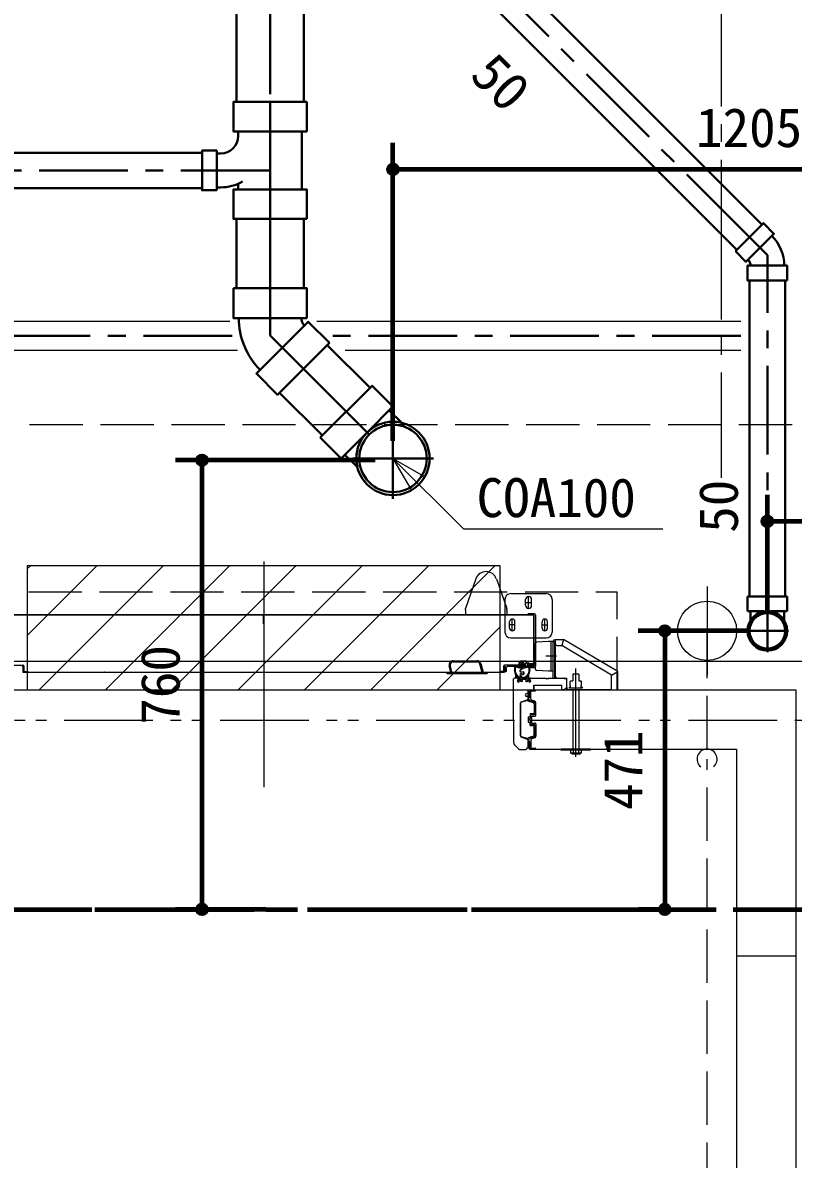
# Model space of a CAD drawing. Units: millimetres at full size, sheet at 1:30. Extents: x -16828 to 149130, y 47892 to 100313.
# Drawn here: x 4353 to 5657, y 55078 to 57000 of the extents above; entities that cross this region are included whole.
import ezdxf
from ezdxf.enums import TextEntityAlignment as Align

# ---------------------------------------------------------------- set-up
doc = ezdxf.new("R2010")
doc.units = ezdxf.units.MM
doc.header["$LTSCALE"] = 30
doc.header["$PDMODE"] = 32
doc.header["$PDSIZE"] = 15
for name, pattern in [('CHAIN1', [8, 5, -1, 1, -1]), ('CHAIN2', [12, 9, -1, 1, -1]), ('DASHED3', [4, 3, -1]), ('DOUBLE_CHAIN1', [8.8, 5, -1, 0.6, -0.6, 0.6, -1]), ('LONG_CHAIN', [21, 18, -1, 1, -1])]:
    doc.linetypes.add(name, pattern=pattern)
for name, color, linetype, lineweight in [('0-0', 7, 'CHAIN2', 15), ('0-1', 7, 'Continuous', 15), ('2-0_通芯', 7, 'DOUBLE_CHAIN1', 15), ('2-2_間仕切り芯', 7, 'DOUBLE_CHAIN1', 15), ('3-1_AIHO57-排水立上げ', 7, 'Continuous', 15), ('3-2_AIHO56-排水接続', 7, 'Continuous', 15), ('3-4_AIHO30-厨房機器', 7, 'Continuous', 15), ('4-2_AIHO20-排水溝', 7, 'Continuous', 15), ('9-6_無題7', 7, 'Continuous', 15), ('9-9_配管－汚水１：硬質塩ビ管（ＤＶ）', 2, 'Continuous', 30), ('9-B_配管－給湯１２：ＨＴＬＰ（ＵＸ）', 3, 'Continuous', 20), ('9-E_配管－給湯１：ＣＵＰ(Ｍ)', 1, 'Continuous', 60)]:
    doc.layers.add(name, color=color, linetype=linetype, lineweight=lineweight)
doc.styles.add('ＭＳ ゴシック', font='')
doc.styles.get('ＭＳ ゴシック').set_extended_font_data('MS Gothic')

msp = doc.modelspace()

# ---------------------------------------------------------------- linework, layer by layer
at = {"layer": '0-0'}
msp.add_line((5534.96, 58208.57), (5534.96, 56230.33), dxfattribs=at)
at = {"layer": '0-0', "color": 1, "lineweight": 60}
msp.add_line((-9565.04, 55500.86), (35684.96, 55500.86), dxfattribs=at)
at = {"layer": '0-1', "linetype": 'DASHED3'}
msp.add_line((284.96, 56320.86), (6009.96, 56320.86), dxfattribs=at)
at = {"layer": '0-1'}
msp.add_line((284.96, 55920.86), (5909.96, 55920.86), dxfattribs=at)
at = {"layer": '2-0_通芯', "color": 1, "lineweight": 60}
msp.add_line((-10727.74, 55500.86), (35684.96, 55500.86), dxfattribs=at)
at = {"layer": '2-2_間仕切り芯'}
msp.add_line((-1120.67, 55820.86), (7031.69, 55820.86), dxfattribs=at)
at = {"layer": '3-1_AIHO57-排水立上げ', "linetype": 'DASHED3'}
msp.add_lwpolyline([(5928.76, 54896.86), (5510.96, 54896.86), (5510.96, 55754.86)], dxfattribs=at)
at = {"layer": '3-1_AIHO57-排水立上げ'}
msp.add_arc((5510.96, 55754.86), 17, 309.17617, 230.82383, dxfattribs=at)
at = {"layer": '3-2_AIHO56-排水接続'}
for p, q in [((5510.96, 56046.86), (5510.96, 55896.86)), ((5435.96, 55971.86), (5585.96, 55971.86))]:
    msp.add_line(p, q, dxfattribs=at)
at = {"layer": '3-2_AIHO56-排水接続', "linetype": 'DASHED3'}
msp.add_line((5510.96, 55771.86), (5510.96, 55971.86), dxfattribs=at)
at = {"layer": '3-2_AIHO56-排水接続'}
msp.add_circle((5510.96, 55971.86), 50, dxfattribs=at)
at = {"layer": '3-4_AIHO30-厨房機器'}
for p, q in [((4360.96, 56076.52), (4366.3, 56081.86)), ((4360.96, 55964.27), (4478.55, 56081.86)), ((4380.8, 55871.86), (4590.8, 56081.86)), ((4493.06, 55871.86), (4703.06, 56081.86)), ((4605.31, 55871.86), (4815.31, 56081.86)), ((4717.56, 55871.86), (4927.56, 56081.86)), ((4829.81, 55871.86), (5039.81, 56081.86)), ((4942.07, 55871.86), (5152.07, 56081.86)), ((5119.97, 56059.84), (5102.46, 56009.38)), ((5154.45, 56059.84), (5171.96, 56009.38)), ((5168.96, 56024.86), (5168.96, 55969.86)), ((5178.96, 56034.86), (5238.96, 56034.86)), ((5203.71, 56015.11), (5203.71, 56024.61)), ((5208.96, 56009.86), (5208.96, 56029.86)), ((5214.21, 56015.11), (5214.21, 56024.61)), ((5248.96, 56024.86), (5248.96, 55969.86)), ((5102.21, 56007.33), (5102.21, 55999.86)), ((5172.21, 56007.33), (5172.21, 55999.86)), ((5172.21, 56007.3), (5172.21, 56005.86)), ((5208.46, 55998.86), (5208.46, 56000.86)), ((5218.46, 56000.86), (5208.46, 56000.86)), ((4760.96, 55998.86), (4303.46, 55998.86)), ((4760.56, 55998.46), (4303.86, 55998.46)), ((4760.56, 55983.86), (4760.56, 55998.46)), ((4760.96, 55983.86), (4760.56, 55983.86)), ((4760.96, 55983.86), (4760.96, 55998.86)), ((5218.46, 55998.86), (4760.96, 55998.86)), ((4761.36, 55998.46), (4761.36, 55983.86)), ((5218.06, 55998.46), (4761.36, 55998.46)), ((5176.96, 55976.36), (5176.96, 55987.36)), ((5185.96, 55976.36), (5185.96, 55987.36)), ((5218.06, 55914.26), (5218.06, 55998.46)), ((5218.46, 55913.86), (5218.46, 55998.86)), ((5218.46, 55913.86), (5218.46, 55998.86)), ((5218.46, 55911.86), (5218.46, 55998.86)), ((5220.46, 55998.86), (5220.46, 55911.86)), ((5231.96, 55976.36), (5231.96, 55987.36)), ((5240.96, 55976.36), (5240.96, 55987.36)), ((5054.32, 55871.86), (5160.96, 55978.5)), ((5178.96, 55959.86), (5238.96, 55959.86)), ((5220.46, 55906.91), (5220.46, 55950.81)), ((5242.46, 55953.86), (5222.36, 55952.81)), ((5250.46, 55953.86), (5242.46, 55953.86)), ((5247.46, 55903.86), (5247.46, 55953.86)), ((5250.46, 55891.86), (5250.46, 55953.86)), ((5250.69, 55953.86), (5254.46, 55953.86)), ((5253.46, 55956.86), (5254.46, 55956.86)), ((5254.46, 55894.86), (5254.46, 55949.86)), ((5257.46, 55946.86), (5265.36, 55946.86)), ((5268.22, 55957.36), (5265.36, 55946.86)), ((5349.46, 55897.16), (5265.36, 55946.86)), ((5359.96, 55903.15), (5268.22, 55957.36)), ((4330.46, 55913.86), (4353.86, 55913.86)), ((4353.46, 55909.86), (4353.46, 55901.86)), ((4353.86, 55903.86), (4353.86, 55911.11)), ((4355.36, 55912.36), (4355.36, 55904.36)), ((5077.31, 55901.86), (5074.62, 55912.67)), ((5079.25, 55902.34), (5076.56, 55913.15)), ((5081.41, 55921.36), (5121.71, 55921.36)), ((5081.41, 55919.36), (5121.71, 55919.36)), ((5130.38, 55901.34), (5126.54, 55915.65)), ((5128.31, 55916.77), (5132.31, 55901.86)), ((5166.56, 55912.36), (5166.56, 55904.36)), ((5191.46, 55913.86), (5168.06, 55913.86)), ((5168.06, 55903.86), (5168.06, 55911.11)), ((5168.06, 55909.86), (5168.06, 55902.26)), ((5168.06, 55909.86), (5168.46, 55909.86)), ((5168.46, 55909.86), (5168.46, 55901.86)), ((5169.56, 55911.11), (5169.56, 55902.86)), ((5171.56, 55903.86), (5171.56, 55909.86)), ((5173.56, 55911.86), (5195.06, 55911.86)), ((5185.06, 55904.86), (5185.06, 55905.76)), ((5186.05, 55905.84), (5186.04, 55904.52)), ((5186.59, 55912.36), (5189.16, 55911.87)), ((5196.06, 55908.06), (5186.93, 55910.67)), ((5189.16, 55911.87), (5189.48, 55912.22)), ((5189.48, 55912.22), (5189.54, 55911.75)), ((5189.54, 55911.75), (5191.62, 55911.36)), ((5191.62, 55911.36), (5191.94, 55911.71)), ((5191.94, 55911.71), (5192, 55911.24)), ((5192, 55911.24), (5195.06, 55910.66)), ((5192.46, 55917.36), (5192.46, 55914.86)), ((5194.46, 55913.06), (5194.46, 55916.36)), ((5194.46, 55913.76), (5197.66, 55916.34)), ((5195.81, 55913.06), (5194.46, 55913.06)), ((5195.06, 55910.66), (5195.71, 55913.06)), ((5195.1, 55905.88), (5197.67, 55908.06)), ((5198.45, 55908.06), (5195.43, 55905.49)), ((5205.66, 55920.36), (5195.46, 55920.36)), ((5197.66, 55916.34), (5195.47, 55918.1)), ((5195.81, 55912.61), (5195.81, 55913.06)), ((5196.01, 55918.31), (5201.66, 55913.76)), ((5197.67, 55908.06), (5196.06, 55908.06)), ((5196.46, 55918.36), (5199.66, 55918.36)), ((5197.75, 55914.74), (5196.71, 55913.9)), ((5196.71, 55913.9), (5196.71, 55910.56)), ((5197.21, 55910.06), (5198.91, 55910.06)), ((5199.41, 55913.9), (5198.37, 55914.74)), ((5198.45, 55908.06), (5200.06, 55908.06)), ((5199.41, 55910.56), (5199.41, 55913.9)), ((5209.19, 55910.67), (5200.06, 55908.06)), ((5200.31, 55913.06), (5200.31, 55912.61)), ((5201.66, 55913.06), (5200.31, 55913.06)), ((5200.41, 55913.06), (5201.06, 55910.66)), ((5201.06, 55911.86), (5203.66, 55911.86)), ((5201.06, 55910.66), (5204.12, 55911.24)), ((5201.66, 55916.36), (5201.66, 55913.06)), ((5203.66, 55911.86), (5203.66, 55916.86)), ((5204.12, 55911.24), (5204.18, 55911.71)), ((5204.18, 55911.71), (5204.5, 55911.36)), ((5204.5, 55911.36), (5206.58, 55911.75)), ((5205.86, 55913.06), (5205.86, 55911.86)), ((5206.66, 55913.06), (5205.86, 55913.06)), ((5205.86, 55911.86), (5217.56, 55911.86)), ((5206.58, 55911.75), (5206.64, 55912.22)), ((5206.64, 55912.22), (5206.96, 55911.87)), ((5206.66, 55916.86), (5206.66, 55913.06)), ((5206.96, 55911.87), (5209.53, 55912.36)), ((5208.46, 55911.86), (5208.46, 55909.86)), ((5208.46, 55909.86), (5218.46, 55909.86)), ((5218.46, 55913.86), (5208.6, 55913.86)), ((5208.66, 55916.86), (5208.66, 55917.36)), ((5208.86, 55913.86), (5208.86, 55914.21)), ((5208.94, 55914.26), (5218.06, 55914.26)), ((5209.31, 55914.36), (5216.56, 55914.36)), ((5217.56, 55912.86), (5209.31, 55912.86)), ((5216.06, 55915.86), (5209.66, 55915.86)), ((5210.08, 55904.52), (5210.07, 55905.84)), ((5210.46, 55913.86), (5210.46, 55914.26)), ((5211.06, 55905.76), (5211.06, 55904.86)), ((5216.46, 55914.26), (5216.46, 55914.36)), ((5217.06, 55919.86), (5217.06, 55916.86)), ((5218.06, 55919.86), (5217.06, 55919.86)), ((5218.06, 55915.86), (5218.06, 55919.86)), ((4353.46, 55901.86), (5168.46, 55901.86)), ((4353.86, 55902.26), (5168.06, 55902.26)), ((4353.96, 55902.26), (4354.41, 55902.71)), ((4361.86, 55902.36), (4355.36, 55902.36)), ((4356.36, 55903.36), (4361.86, 55903.36)), ((4361.86, 55903.36), (4361.86, 55902.36)), ((4491.37, 55902.26), (4490.97, 55901.86)), ((5070.05, 55900.97), (5069.81, 55901.86)), ((5071.5, 55899.86), (5138.31, 55899.86)), ((5077.21, 55902.26), (5077.21, 55901.86)), ((5132.31, 55901.86), (5132.31, 55902.26)), ((5139.81, 55901.36), (5139.81, 55901.86)), ((5160.06, 55903.36), (5160.06, 55902.36)), ((5165.56, 55903.36), (5160.06, 55903.36)), ((5160.06, 55902.36), (5166.56, 55902.36)), ((5167.51, 55902.71), (5167.96, 55902.26)), ((5169.56, 55902.86), (5170.56, 55902.86)), ((5183.46, 55822.09), (5183.46, 55890.36)), ((5190.61, 55891.86), (5184.96, 55891.86)), ((5187.49, 55893.66), (5187.24, 55897.66)), ((5187.49, 55891.86), (5187.49, 55893.66)), ((5188.16, 55896.43), (5187.99, 55893.66)), ((5187.99, 55893.66), (5187.99, 55891.86)), ((5190.41, 55886.86), (5190.41, 55887.34)), ((5190.96, 55888), (5190.96, 55888.14)), ((5191.15, 55886.63), (5190.96, 55888.1)), ((5191.17, 55888.47), (5191.05, 55888.35)), ((5191.11, 55888.86), (5191.11, 55891.36)), ((5191.26, 55888.69), (5191.26, 55891.26)), ((5196.26, 55891.76), (5191.76, 55891.76)), ((5191.91, 55885.36), (5192.66, 55885.36)), ((5192.11, 55885.76), (5192.26, 55885.76)), ((5192.26, 55885.76), (5192.26, 55889.86)), ((5193.16, 55885.86), (5193.16, 55889.36)), ((5193.66, 55889.86), (5194.46, 55889.86)), ((5197.71, 55892.84), (5194.92, 55895.82)), ((5194.96, 55889.36), (5194.96, 55887.86)), ((5195.28, 55896.16), (5198.4, 55892.84)), ((5197.31, 55889.16), (5195.61, 55889.16)), ((5196.46, 55891.56), (5196.26, 55891.76)), ((5199.56, 55901.91), (5196.3, 55901.91)), ((5196.46, 55891.56), (5196.66, 55891.76)), ((5198.21, 55886.36), (5196.46, 55886.36)), ((5196.56, 55902.41), (5199.56, 55902.41)), ((5201.26, 55891.76), (5196.66, 55891.76)), ((5197.54, 55898.81), (5198.3, 55898.3)), ((5197.61, 55889.46), (5197.61, 55889.86)), ((5205.31, 55889.86), (5197.61, 55889.86)), ((5198.58, 55898.71), (5197.82, 55899.22)), ((5197.96, 55888.16), (5197.96, 55889.36)), ((5204.46, 55889.86), (5198.46, 55889.86)), ((5201.46, 55891.56), (5201.26, 55891.76)), ((5201.46, 55891.56), (5201.66, 55891.76)), ((5201.66, 55891.76), (5206.26, 55891.76)), ((5204.71, 55886.36), (5206.46, 55886.36)), ((5204.96, 55888.16), (5204.96, 55889.36)), ((5205.31, 55889.46), (5205.31, 55889.86)), ((5205.61, 55889.16), (5207.31, 55889.16)), ((5206.46, 55891.56), (5206.26, 55891.76)), ((5206.46, 55891.56), (5206.66, 55891.76)), ((5206.66, 55891.76), (5211.16, 55891.76)), ((5207.61, 55889.46), (5207.61, 55889.86)), ((5210.66, 55889.86), (5207.61, 55889.86)), ((5208.13, 55893.66), (5207.96, 55896.43)), ((5207.96, 55889.36), (5207.96, 55887.86)), ((5208.13, 55891.86), (5208.13, 55893.66)), ((5209.26, 55889.86), (5208.46, 55889.86)), ((5208.88, 55897.66), (5208.63, 55893.66)), ((5208.63, 55893.66), (5208.63, 55891.86)), ((5209.76, 55885.86), (5209.76, 55889.36)), ((5211.01, 55885.36), (5210.26, 55885.36)), ((5210.66, 55885.77), (5210.66, 55889.86)), ((5210.78, 55885.76), (5210.66, 55885.76)), ((5211.66, 55888.69), (5211.66, 55891.26)), ((5211.75, 55888.47), (5211.87, 55888.35)), ((5211.77, 55886.63), (5211.96, 55888.1)), ((5211.81, 55888.86), (5211.81, 55891.36)), ((5211.96, 55888), (5211.96, 55888.14)), ((5212.31, 55891.86), (5238.76, 55891.86)), ((5212.51, 55887.34), (5212.51, 55886.86)), ((5238.96, 55891.66), (5238.96, 55891.06)), ((5242.76, 55890.86), (5239.16, 55890.86)), ((5242.96, 55891.66), (5242.96, 55891.06)), ((5243.16, 55891.86), (5268.76, 55891.86)), ((5250.46, 55891.86), (5273.46, 55891.86)), ((5268.96, 55891.06), (5268.96, 55891.66)), ((5271.46, 55890.86), (5269.16, 55890.86)), ((5273.46, 55871.86), (5273.46, 55891.86)), ((5273.46, 55875.86), (5273.46, 55888.86)), ((5349.46, 55897.16), (5359.96, 55903.15)), ((5349.46, 55871.86), (5349.46, 55897.16)), ((5359.96, 55871.86), (5359.96, 55903.15)), ((5208.46, 55865.86), (5205.96, 55865.86)), ((5208.46, 55871.86), (5216.96, 55871.86)), ((5208.46, 55865.86), (5208.46, 55871.86)), ((5208.46, 55865.86), (5208.46, 55871.86)), ((5209.46, 55859.66), (5209.46, 55868.66)), ((5210.46, 55871.86), (5210.46, 55863.86)), ((5210.46, 55871.86), (5420.96, 55871.86)), ((5210.86, 55863.86), (5210.86, 55871.46)), ((5210.96, 55868.66), (5210.96, 55859.66)), ((5212.96, 55856.54), (5212.96, 55868.66)), ((5213.46, 55871.16), (5220.96, 55871.16)), ((5214.46, 55870.16), (5219.96, 55870.16)), ((5217.96, 55879.86), (5217.96, 55872.86)), ((5217.96, 55872.86), (5217.96, 55879.86)), ((5269.46, 55871.86), (5265.96, 55871.86)), ((5276.46, 55872.86), (5349.46, 55872.86)), ((5283.96, 55871.86), (5283.96, 55771.86)), ((5293.96, 55871.86), (5293.96, 55771.86)), ((5195.46, 55822.09), (5195.46, 55849.94)), ((5195.46, 55849.94), (5195.46, 55822.36)), ((5195.46, 55794.39), (5195.46, 55849.33)), ((5196.81, 55851.83), (5208.46, 55855.86)), ((5196.81, 55851.83), (5208.46, 55855.86)), ((5207.2, 55854.02), (5196.94, 55851.26)), ((5208.46, 55860.86), (5205.96, 55860.86)), ((5208.46, 55860.86), (5208.46, 55855.86)), ((5208.46, 55855.86), (5208.46, 55860.86)), ((5208.46, 55853.06), (5208.46, 55852.86)), ((5217.08, 55850.06), (5208.46, 55852.86)), ((5210.46, 55859.16), (5209.96, 55859.16)), ((5210.46, 55863.86), (5210.86, 55863.86)), ((5218.14, 55851.34), (5211.75, 55853.66)), ((5219.28, 55852.84), (5214.28, 55854.66)), ((5218.46, 55848.16), (5218.46, 55832.86)), ((5219.46, 55831.29), (5219.46, 55849.46)), ((5221.26, 55828.86), (5221.26, 55850.02)), ((5211.46, 55831.86), (5217.46, 55831.86)), ((5211.46, 55831.86), (5211.46, 55827.36)), ((5212.46, 55823.32), (5212.46, 55828.93)), ((5213.39, 55829.93), (5218.53, 55830.29)), ((5214.46, 55827.86), (5220.26, 55827.86)), ((5214.46, 55815.86), (5214.46, 55827.86)), ((5183.86, 55821.86), (5183.46, 55822.09)), ((5183.86, 55821.86), (5183.46, 55821.63)), ((5183.46, 55821.63), (5183.46, 55782.93)), ((5195.06, 55821.86), (5195.46, 55822.09)), ((5195.06, 55821.86), (5195.46, 55821.63)), ((5195.46, 55821.63), (5195.46, 55793.78)), ((5195.46, 55821.36), (5195.46, 55793.78)), ((5208.46, 55826.36), (5210.46, 55826.36)), ((5208.46, 55826.36), (5208.46, 55817.36)), ((5208.46, 55817.36), (5210.46, 55817.36)), ((5212, 55822.83), (5209.15, 55822.61)), ((5212, 55820.9), (5209.15, 55821.11)), ((5211.46, 55811.86), (5211.46, 55816.36)), ((5211.46, 55811.86), (5217.46, 55811.86)), ((5212.46, 55820.4), (5212.46, 55814.79)), ((5213.39, 55813.79), (5218.53, 55813.43)), ((5214.46, 55815.86), (5220.26, 55815.86)), ((5218.46, 55795.56), (5218.46, 55810.86)), ((5219.46, 55812.43), (5219.46, 55794.26)), ((5221.26, 55814.86), (5221.26, 55793.7)), ((5208.46, 55787.86), (5196.81, 55791.89)), ((5196.81, 55791.89), (5208.46, 55787.86)), ((5207.2, 55789.7), (5196.94, 55792.46)), ((5217.08, 55793.66), (5208.46, 55790.86)), ((5208.46, 55790.67), (5208.46, 55790.86)), ((5218.14, 55792.38), (5211.75, 55790.06)), ((5219.28, 55790.88), (5214.28, 55789.06)), ((5184.92, 55779.4), (5193.17, 55771.15)), ((5204.46, 55770.86), (5193.87, 55770.86)), ((5208.46, 55774.86), (5208.46, 55787.86)), ((5209.46, 55784.06), (5209.46, 55775.06)), ((5210.46, 55784.56), (5209.96, 55784.56)), ((5210.46, 55779.86), (5210.86, 55779.86)), ((5210.46, 55771.86), (5210.46, 55779.86)), ((5210.86, 55779.86), (5210.86, 55772.26)), ((5210.96, 55775.06), (5210.96, 55784.06)), ((5212.96, 55787.18), (5212.96, 55775.06)), ((5213.46, 55772.56), (5220.96, 55772.56)), ((5214.46, 55773.56), (5219.96, 55773.56)), ((5313.96, 55771.86), (5263.96, 55771.86)), ((5263.96, 55769.86), (5263.96, 55771.86)), ((5313.96, 55769.86), (5263.96, 55769.86)), ((5279.72, 55769.86), (5279.72, 55765.51)), ((5284.34, 55769.86), (5284.34, 55765.51)), ((5293.58, 55769.86), (5293.58, 55765.51)), ((5298.2, 55769.86), (5298.2, 55765.51)), ((5313.96, 55769.86), (5313.96, 55771.86)), ((5294.65, 55763.46), (5298.2, 55765.51)), ((5660.96, 55421.86), (5560.96, 55421.86))]:
    msp.add_line(p, q, dxfattribs=at)
at = {"layer": '3-4_AIHO30-厨房機器', "linetype": 'LONG_CHAIN'}
for p, q in [((4760.96, 56089.13), (4760.96, 55707.28)), ((5203.71, 56019.86), (5214.21, 56019.86)), ((5185.96, 55981.86), (5176.96, 55981.86)), ((5181.46, 55971.86), (5181.46, 55991.86)), ((5231.96, 55981.86), (5240.96, 55981.86)), ((5236.46, 55971.86), (5236.46, 55991.86)), ((5256.38, 55928.86), (5238.02, 55928.86)), ((5288.96, 55758.61), (5288.96, 55908.06))]:
    msp.add_line(p, q, dxfattribs=at)
at = {"layer": '3-4_AIHO30-厨房機器', "linetype": 'DASHED3'}
for p, q in [((3282.96, 56037.76), (5358.96, 56037.76)), ((5358.96, 55871.86), (5358.96, 56037.76)), ((5253.46, 55891.86), (5253.46, 55953.86)), ((5280.71, 55887.36), (5283.96, 55887.36)), ((5283.96, 55898.86), (5283.96, 55887.36)), ((5293.96, 55898.86), (5283.96, 55898.86)), ((5293.96, 55898.86), (5293.96, 55887.36)), ((5293.96, 55887.36), (5297.21, 55887.36)), ((3282.96, 55871.86), (5358.96, 55871.86)), ((5278.46, 55874.86), (5278.46, 55876.86)), ((5279.76, 55876.86), (5278.46, 55876.86)), ((5299.46, 55874.86), (5278.46, 55874.86)), ((5279.14, 55879.36), (5279.76, 55879.36)), ((5279.76, 55876.86), (5279.76, 55879.36)), ((5298.16, 55876.86), (5298.16, 55879.36)), ((5298.16, 55879.36), (5298.77, 55879.36)), ((5299.46, 55876.86), (5298.16, 55876.86)), ((5299.46, 55876.86), (5299.46, 55874.86))]:
    msp.add_line(p, q, dxfattribs=at)
msp.add_lwpolyline([(4360.96, 55871.86), (5160.96, 55871.86), (5160.96, 56081.86), (4360.96, 56081.86)], close=True, dxfattribs=at)
at = {"layer": '3-4_AIHO30-厨房機器'}
for points in [[(5102.21, 56006.97), (5102.21, 56007.25), (5102.23, 56007.63), (5102.26, 56008.06), (5102.3, 56008.45), (5102.36, 56008.89), (5102.46, 56009.38)], [(5172.21, 56006.97), (5172.21, 56007.25), (5172.19, 56007.63), (5172.16, 56008.06), (5172.12, 56008.45), (5172.06, 56008.89), (5171.96, 56009.38)], [(4761.36, 55983.86), (4760.96, 55983.86), (4760.96, 55998.86)], [(5254.46, 55949.86), (5254.46, 55957.36), (5268.22, 55957.36)], [(4353.46, 55909.86), (4353.86, 55909.86), (4353.86, 55902.26)], [(5250.46, 55903.86), (5242.46, 55903.86), (5222.36, 55904.91)], [(5195.31, 55889.46), (5195.31, 55889.86), (5192.26, 55889.86)], [(5208.46, 55858.36), (5208.46, 55869.16), (5208.96, 55869.16), (5209.46, 55868.66)], [(5217.96, 55879.86), (5264.96, 55879.86), (5264.96, 55872.86)], [(5210.46, 55771.86), (5560.96, 55771.86), (5560.96, 54946.86), (6340.96, 54946.86), (6340.96, 52946.86), (3260.96, 52946.86), (3260.96, 55771.86), (4311.46, 55771.86)], [(5208.46, 55785.36), (5208.46, 55774.56), (5208.96, 55774.56), (5209.46, 55775.06)], [(5294.65, 55763.46), (5283.27, 55763.46), (5279.72, 55765.51)], [(5284.34, 55765.51), (5284.06, 55765.36), (5283.66, 55765.16), (5283.32, 55765.03), (5283, 55764.93), (5282.68, 55764.86), (5282.35, 55764.81), (5282.03, 55764.8), (5281.71, 55764.81), (5281.38, 55764.86), (5281.06, 55764.93), (5280.74, 55765.03), (5280.4, 55765.16), (5280.01, 55765.36), (5279.72, 55765.51)], [(5293.58, 55765.51), (5293.01, 55765.36), (5292.21, 55765.16), (5291.53, 55765.03), (5290.9, 55764.93), (5290.26, 55764.86), (5289.61, 55764.81), (5288.96, 55764.8), (5288.31, 55764.81), (5287.66, 55764.86), (5287.02, 55764.93), (5286.38, 55765.03), (5285.71, 55765.16), (5284.91, 55765.36), (5284.34, 55765.51)], [(5298.2, 55765.51), (5297.91, 55765.36), (5297.51, 55765.16), (5297.18, 55765.03), (5296.86, 55764.93), (5296.54, 55764.86), (5296.21, 55764.81), (5295.89, 55764.8), (5295.56, 55764.81), (5295.23, 55764.86), (5294.92, 55764.93), (5294.6, 55765.03), (5294.26, 55765.16), (5293.86, 55765.36), (5293.58, 55765.51)]]:
    msp.add_lwpolyline(points, dxfattribs=at)
at = {"layer": '3-4_AIHO30-厨房機器', "linetype": 'DASHED3'}
for points in [[(5279.14, 55879.36), (5279.14, 55886.46), (5280.71, 55887.36)], [(5298.77, 55879.36), (5298.77, 55886.46), (5297.21, 55887.36)]]:
    msp.add_lwpolyline(points, dxfattribs=at)
at = {"layer": '3-4_AIHO30-厨房機器'}
msp.add_lwpolyline([(3160.96, 55871.86), (5660.96, 55871.86), (5660.96, 55046.86), (6440.96, 55046.86), (6440.96, 52846.86), (3160.96, 52846.86)], close=True, dxfattribs=at)
for centre, radius, start, end in [((5137.21, 56053.86), 18.25, 19.20443, 160.79409), ((5178.96, 56024.86), 10, 90, 180), ((5208.96, 56024.61), 5.25, 0, 180), ((5238.96, 56024.86), 10, 0, 90), ((5208.96, 56015.11), 5.25, 180, 0), ((5218.46, 55998.86), 2, 0, 90), ((5103.21, 55999.86), 1, 180, 270), ((5171.21, 55999.86), 1, 270, 0), ((5181.46, 55987.36), 4.5, 0, 180), ((5236.46, 55987.36), 4.5, 0, 180), ((5178.96, 55969.86), 10, 180, 270), ((5181.46, 55976.36), 4.5, 180, 0), ((5236.46, 55976.36), 4.5, 180, 0), ((5238.96, 55969.86), 10, 270, 0), ((5222.46, 55950.81), 2, 93, 180), ((5253.46, 55953.86), 3, 90, 180), ((5257.46, 55949.86), 3, 180, 270), ((4353.11, 55911.11), 0.75, 0, 180), ((4353.86, 55912.36), 1.5, 0, 90), ((4356.36, 55904.36), 1, 180, 270), ((5081.41, 55914.36), 7, 90, 194), ((5081.41, 55914.36), 5, 90, 194), ((5121.71, 55914.36), 7, 15, 89.99999), ((5121.71, 55914.36), 5, 14.99999, 89.99998), ((5165.56, 55904.36), 1, 270, 0), ((5168.06, 55912.36), 1.5, 90, 180), ((5168.81, 55911.11), 0.75, 0, 180), ((5173.56, 55909.86), 2, 90, 180), ((5200.06, 55905.76), 15, 153.89612, 180), ((5198.06, 55904.86), 13, 180, 213.64165), ((5198.06, 55904.86), 12.03, 181.60922, 268.34502), ((5200.06, 55905.76), 14.01, 159.50431, 179.67175), ((5191.46, 55914.86), 1, 270, 0), ((5195.46, 55917.36), 3, 90, 180), ((5196.56, 55904.16), 2.25, 130.36595, 270), ((5196.46, 55916.36), 2, 90, 180), ((5196.56, 55904.16), 1.75, 130.36595, 270), ((5195.06, 55912.61), 0.75, 270, 0), ((5197.21, 55910.56), 0.5, 180, 270), ((5198.06, 55914.35), 0.5, 51.14663, 128.85337), ((5198.06, 55904.86), 12.03, 271.61134, 0.32825), ((5198.91, 55910.56), 0.5, 270, 0), ((5199.66, 55916.36), 2, 0, 90), ((5201.06, 55912.61), 0.75, 180, 270), ((5205.16, 55916.86), 1.5, 0, 180), ((5205.66, 55917.36), 3, 0, 90), ((5209.31, 55913.61), 0.75, 90, 270), ((5209.66, 55916.86), 1, 180, 270), ((5198.06, 55904.86), 13, 326.35835, 0), ((5196.06, 55905.76), 14.01, 0.32825, 20.49569), ((5196.06, 55905.76), 15, 0, 26.10388), ((5216.06, 55916.86), 1, 270, 0), ((5216.56, 55915.86), 1.5, 270, 0), ((5217.56, 55912.36), 0.5, 270, 90), ((5218.46, 55911.86), 2, 270, 0), ((5222.46, 55906.91), 2, 180, 267), ((4355.36, 55903.86), 1.5, 180, 270), ((5071.5, 55901.36), 1.5, 194.99999, 269.99994), ((5077.31, 55901.86), 2, 270, 14), ((5132.31, 55901.86), 2, 195, 270), ((5138.31, 55901.36), 1.5, 270, 0), ((5166.56, 55903.86), 1.5, 270, 0), ((5170.56, 55903.86), 1, 270, 0), ((5184.96, 55890.36), 1.5, 90, 180), ((5184.96, 55890.36), 1.5, 90, 180), ((5198.06, 55904.86), 13, 220.40494, 319.59506), ((5191.41, 55887.34), 1, 130.5416, 180), ((5191.91, 55886.86), 1.5, 180, 270), ((5190.61, 55891.36), 0.5, 0, 90), ((5190.11, 55888.86), 1, 310.5416, 0), ((5191.26, 55888.14), 0.3, 135, 187.25449), ((5192.14, 55886.76), 1, 187.25449, 270), ((5190.96, 55888.69), 0.3, 315, 0), ((5191.76, 55891.26), 0.5, 90, 180), ((5192.66, 55885.86), 0.5, 270, 0), ((5193.66, 55889.36), 0.5, 90, 180), ((5196.56, 55897.36), 2.25, 55.93041, 223.13952), ((5194.46, 55889.36), 0.5, 0, 90), ((5194.46, 55889.36), 0.5, 0, 90), ((5196.56, 55897.36), 1.75, 55.93041, 223.13952), ((5196.46, 55887.86), 1.5, 180, 270), ((5195.61, 55889.46), 0.3, 180, 270), ((5197.31, 55889.46), 0.3, 270, 0), ((5198.46, 55889.36), 0.5, 90, 180), ((5198.46, 55889.36), 0.5, 90, 180), ((5198.26, 55888.16), 0.3, 180, 267.2706), ((5198.21, 55887.11), 0.75, 270, 87.2706), ((5199.56, 55900.16), 2.25, 235.93041, 90), ((5199.56, 55900.16), 1.75, 235.93041, 90), ((5204.71, 55887.11), 0.75, 92.7294, 270), ((5204.46, 55889.36), 0.5, 0, 90), ((5204.66, 55888.16), 0.3, 272.7294, 0), ((5205.61, 55889.46), 0.3, 180, 270), ((5206.46, 55887.86), 1.5, 270, 0), ((5207.31, 55889.46), 0.3, 270, 0), ((5208.46, 55889.36), 0.5, 90, 180), ((5209.26, 55889.36), 0.5, 0, 90), ((5210.26, 55885.86), 0.5, 180, 270), ((5210.78, 55886.76), 1, 270, 352.74551), ((5211.01, 55886.86), 1.5, 270, 0), ((5211.16, 55891.26), 0.5, 0, 90), ((5211.96, 55888.69), 0.3, 180, 225), ((5212.31, 55891.36), 0.5, 90, 180), ((5212.81, 55888.86), 1, 180, 229.4584), ((5211.66, 55888.14), 0.3, 352.74551, 45), ((5211.51, 55887.34), 1, 0, 49.4584), ((5238.76, 55891.66), 0.2, 0, 90), ((5239.16, 55891.06), 0.2, 180, 270), ((5242.76, 55891.06), 0.2, 270, 0), ((5243.16, 55891.66), 0.2, 90, 180), ((5257.46, 55894.86), 3, 180, 270), ((5268.76, 55891.66), 0.2, 0, 90), ((5269.16, 55891.06), 0.2, 180, 270), ((5271.46, 55888.86), 2, 0, 90), ((5205.96, 55863.36), 2.5, 90, 270), ((5213.46, 55868.66), 2.5, 90, 180), ((5214.46, 55868.66), 1.5, 90, 180), ((5216.96, 55872.86), 1, 270, 0), ((5216.96, 55872.86), 1, 270, 0), ((5219.96, 55871.16), 1, 270, 0), ((5265.96, 55872.86), 1, 180, 270), ((5269.46, 55872.86), 1, 270, 0), ((5272.46, 55872.86), 2, 90, 180), ((5272.46, 55875.86), 1, 270, 0), ((5276.46, 55875.86), 3, 180, 270), ((5197.46, 55849.94), 2, 109.09349, 180), ((5197.46, 55849.94), 2, 109.09349, 180), ((5197.46, 55849.33), 2, 105.06849, 180), ((5207.46, 55853.06), 1, 0, 105.06849), ((5213.46, 55858.36), 5, 180, 250.01689), ((5209.96, 55859.66), 0.5, 180, 270), ((5210.46, 55859.66), 0.5, 270, 0), ((5214.96, 55856.54), 2, 180, 250.01689), ((5216.46, 55848.16), 2, 0, 71.99584), ((5217.46, 55849.46), 2, 0, 70.01689), ((5218.26, 55850.02), 3, 0, 70.01689), ((5210.46, 55827.36), 1, 270, 0), ((5213.46, 55828.93), 1, 94.08562, 180), ((5217.46, 55832.86), 1, 270, 0), ((5218.46, 55831.29), 1, 274.08562, 0), ((5220.26, 55828.86), 1, 270, 0), ((5209.21, 55821.86), 0.75, 94.36054, 265.63946), ((5210.46, 55816.36), 1, 0, 90), ((5211.96, 55823.32), 0.5, 274.36054, 0), ((5211.96, 55820.4), 0.5, 0, 85.63946), ((5213.46, 55814.79), 1, 180, 265.91438), ((5217.46, 55810.86), 1, 0, 90), ((5218.46, 55812.43), 1, 0, 85.91438), ((5220.26, 55814.86), 1, 0, 90), ((5197.46, 55794.39), 2, 180, 254.93151), ((5197.46, 55793.78), 2, 180, 250.90651), ((5197.46, 55793.78), 2, 180, 250.90651), ((5207.46, 55790.67), 1, 254.93151, 0), ((5213.46, 55785.36), 5, 109.98311, 180), ((5214.96, 55787.18), 2, 109.98311, 180), ((5216.46, 55795.56), 2, 288.00416, 0), ((5217.46, 55794.26), 2, 289.98311, 0), ((5218.26, 55793.7), 3, 289.98311, 0), ((5188.46, 55782.93), 5, 180, 225), ((5188.46, 55782.93), 5, 180, 225), ((5193.87, 55771.86), 1, 225, 270), ((5204.46, 55771.86), 1, 270, 0), ((5207.46, 55771.86), 2, 90, 180), ((5207.46, 55774.86), 1, 270, 0), ((5209.96, 55784.06), 0.5, 90, 180), ((5210.46, 55784.06), 0.5, 0, 90), ((5213.46, 55775.06), 2.5, 180, 270), ((5214.46, 55775.06), 1.5, 180, 270), ((5219.96, 55772.56), 1, 0, 90)]:
    msp.add_arc(centre, radius, start, end, dxfattribs=at)
at = {"layer": '4-2_AIHO20-排水溝'}
msp.add_line((3160.96, 55871.86), (4360.96, 55871.86), dxfattribs=at)
for points in [[(5160.96, 55871.86), (5160.96, 56081.86), (4360.96, 56081.86), (4360.96, 55871.86)], [(5160.96, 55871.86), (5660.96, 55871.86), (5660.96, 55046.86), (6440.96, 55046.86), (6440.96, 52846.86), (3160.96, 52846.86)]]:
    msp.add_lwpolyline(points, dxfattribs=at)
at = {"layer": '9-6_無題7'}
for p, q in [((4979.62, 56263.37), (5098.67, 56144.32)), ((4979.62, 56263.37), (5031.58, 56233.37)), ((4979.62, 56263.37), (5009.62, 56211.4)), ((5098.67, 56144.32), (5436.17, 56144.32))]:
    msp.add_line(p, q, dxfattribs=at)
at = {"layer": '9-9_配管－汚水１：硬質塩ビ管（ＤＶ）'}
for p, q in [((5603.77, 56658.76), (4893.93, 57368.6)), ((4851.5, 57326.18), (5561.34, 56616.34)), ((4714.6, 57029.45), (4714.6, 56866.32)), ((4828.6, 56866.32), (4828.6, 57029.45)), ((4717.7, 56808.76), (4717.7, 56816.32)), ((4825.5, 56816.32), (4825.5, 56718.32)), ((4656.6, 56780.32), (1020.96, 56780.32)), ((4681.6, 56716.82), (4681.6, 56783.82)), ((4687.78, 56778.84), (4681.6, 56778.84)), ((1020.96, 56720.32), (4656.6, 56720.32)), ((4687.88, 56721.65), (4681.6, 56721.65)), ((4717.7, 56718.32), (4717.7, 56727.96)), ((4714.6, 56668.32), (4714.6, 56551.39)), ((4828.6, 56551.39), (4828.6, 56668.32)), ((5582.96, 56564.15), (5582.96, 56029.86)), ((5642.96, 56029.86), (5642.96, 56564.15)), ((4940.73, 56382.87), (4868.47, 56455.12)), ((4787.86, 56374.51), (4860.12, 56302.26)), ((4979.62, 56351.05), (4935.78, 56307.21)), ((4973.26, 56344.68), (4994.35, 56323.59)), ((4891.94, 56263.37), (4856.58, 56298.72)), ((4891.94, 56263.37), (4935.78, 56307.21)), ((4898.3, 56269.73), (4919.4, 56248.64)), ((5579.46, 56004.86), (5579.46, 56029.86)), ((5579.46, 56004.86), (5607.19, 56004.86)), ((5584.46, 56004.86), (5584.46, 55989.47)), ((5646.46, 56004.86), (5618.73, 56004.86)), ((5641.46, 56004.86), (5641.46, 55989.47))]:
    msp.add_line(p, q, dxfattribs=at)
at = {"layer": '9-9_配管－汚水１：硬質塩ビ管（ＤＶ）', "linetype": 'CHAIN1'}
for p, q in [((5582.55, 56637.55), (4872.72, 57347.39)), ((4771.6, 57029.45), (4771.6, 56866.32)), ((4771.6, 56866.32), (4771.6, 56750.32)), ((1020.96, 56750.32), (4656.6, 56750.32)), ((4656.6, 56750.32), (4771.6, 56750.32)), ((4771.6, 56668.32), (4771.6, 56750.32)), ((4771.6, 56668.32), (4771.6, 56551.39)), ((5582.55, 56637.55), (5612.96, 56607.15)), ((5612.96, 56564.15), (5612.96, 56607.15)), ((5612.96, 56029.86), (5612.96, 56564.15)), ((4771.6, 56551.39), (4771.6, 56471.39)), ((4828.17, 56414.82), (4771.6, 56471.39)), ((4828.17, 56414.82), (4900.43, 56342.56)), ((4900.43, 56342.56), (4939.32, 56303.67)), ((4979.62, 56194.97), (4979.62, 56331.77)), ((4911.22, 56263.37), (5048.02, 56263.37)), ((5612.96, 56029.86), (5612.96, 56001.86)), ((5612.96, 55935.86), (5612.96, 56007.86)), ((5576.96, 55971.86), (5648.96, 55971.86))]:
    msp.add_line(p, q, dxfattribs=at)
at = {"layer": '9-9_配管－汚水１：硬質塩ビ管（ＤＶ）'}
for points in [[(4833.6, 56866.32), (4709.6, 56866.32), (4709.6, 56816.32), (4833.6, 56816.32)], [(4833.6, 56668.32), (4709.6, 56668.32), (4709.6, 56718.32), (4833.6, 56718.32)], [(5558.87, 56613.86), (5576.8, 56595.93), (5624.17, 56643.31), (5606.24, 56661.24)], [(5646.46, 56564.15), (5646.46, 56589.51), (5579.46, 56589.51), (5579.46, 56564.15)], [(4709.6, 56551.39), (4709.6, 56500.79), (4833.6, 56500.79), (4833.6, 56551.39)], [(4872.01, 56458.66), (4836.23, 56494.44), (4748.55, 56406.76), (4784.33, 56370.98)]]:
    msp.add_lwpolyline(points, close=True, dxfattribs=at)
for points in [[(4681.6, 56716.82), (4656.6, 56716.82), (4656.6, 56783.82), (4681.6, 56783.82)], [(4856.58, 56298.72), (4944.27, 56386.4), (4979.62, 56351.05)], [(5579.46, 56029.86), (5646.46, 56029.86), (5646.46, 56004.86)]]:
    msp.add_lwpolyline(points, dxfattribs=at)
for centre, radius in [((4979.62, 56263.37), 57), ((5612.96, 55971.86), 30)]:
    msp.add_circle(centre, radius, dxfattribs=at)
for centre, radius, start, end in [((4687.78, 56808.76), 29.92, 270, 0), ((4687.88, 56796.45), 74.8, 270, 300), ((5569.5, 56589.15), 71.96, 0, 45), ((5569.5, 56589.15), 14.96, 0, 45), ((4844.03, 56501.39), 125.43, 180, 225), ((4844.03, 56501.39), 19.43, 180, 225), ((4979.62, 56263.37), 62, 90, 180), ((4979.62, 56263.37), 62, 0, 90), ((4979.62, 56263.37), 62, 180, 270), ((4979.62, 56263.37), 62, 270, 0), ((5612.96, 55971.86), 33.5, 0, 180), ((5612.96, 55971.86), 33.5, 180, 270), ((5612.96, 55971.86), 33.5, 270, 0)]:
    msp.add_arc(centre, radius, start, end, dxfattribs=at)
at = {"layer": '9-B_配管－給湯１２：ＨＴＬＰ（ＵＸ）'}
for p, q in [((4703.77, 56494.89), (1007.96, 56494.89)), ((5567.96, 56494.89), (4850.78, 56494.89)), ((1007.96, 56446.29), (4716.35, 56446.29)), ((4898.52, 56446.29), (5567.96, 56446.29))]:
    msp.add_line(p, q, dxfattribs=at)
at = {"layer": '9-B_配管－給湯１２：ＨＴＬＰ（ＵＸ）', "color": 2, "linetype": 'CHAIN1', "lineweight": 30}
for p, q in [((4707.44, 56470.59), (1007.96, 56470.59)), ((5567.96, 56470.59), (4875.08, 56470.59))]:
    msp.add_line(p, q, dxfattribs=at)
at = {"layer": '9-E_配管－給湯１：ＣＵＰ(Ｍ)'}
for p, q in [((4979.62, 56293.37), (4979.62, 56797.09)), ((6184.96, 56752.09), (4979.62, 56752.09)), ((4949.62, 56260.53), (4611.53, 56260.53)), ((4656.53, 55500.86), (4656.53, 56260.53)), ((5612.96, 56001.86), (5612.96, 56201.97)), ((6184.96, 56156.97), (5612.96, 56156.97)), ((5582.96, 55971.86), (5394.37, 55971.86)), ((5439.37, 55971.86), (5439.37, 55500.86)), ((4764.53, 55500.86), (4611.53, 55500.86)), ((5441.4, 55500.86), (5394.37, 55500.86))]:
    msp.add_line(p, q, dxfattribs=at)
for p in [(4979.62, 56752.09), (4656.53, 56260.53), (5612.96, 56156.97), (5439.37, 55971.86), (4656.53, 55500.86), (5439.37, 55500.86)]:
    msp.add_point(p, dxfattribs=at)

# ---------------------------------------------------------------- texts
at = {"layer": '9-6_無題7', "style": 'ＭＳ ゴシック'}
msp.add_text('COA100', height=65.98, dxfattribs=at).set_placement((5121.17, 56144.32), align=Align.BOTTOM_LEFT)
at = {"layer": '9-9_配管－汚水１：硬質塩ビ管（ＤＶ）', "color": 7, "style": 'ＭＳ ゴシック'}
for rotation, p in [(315, (5093.28, 56894.49)), (90, (5582.96, 56137.67))]:
    msp.add_text('50', height=65.98, rotation=rotation, dxfattribs=at).set_placement(p, align=Align.BOTTOM_LEFT)
at = {"layer": '9-E_配管－給湯１：ＣＵＰ(Ｍ)', "style": 'ＭＳ ゴシック'}
msp.add_text('1205', height=65.98, dxfattribs=at).set_placement((5492.29, 56770.09), align=Align.BOTTOM_LEFT)
for s, p in [('760', (4638.53, 55813.2)), ('471', (5421.37, 55668.86))]:
    msp.add_text(s, height=65.98, rotation=90, dxfattribs=at).set_placement(p, align=Align.BOTTOM_LEFT)

doc.saveas('drawing.dxf')
